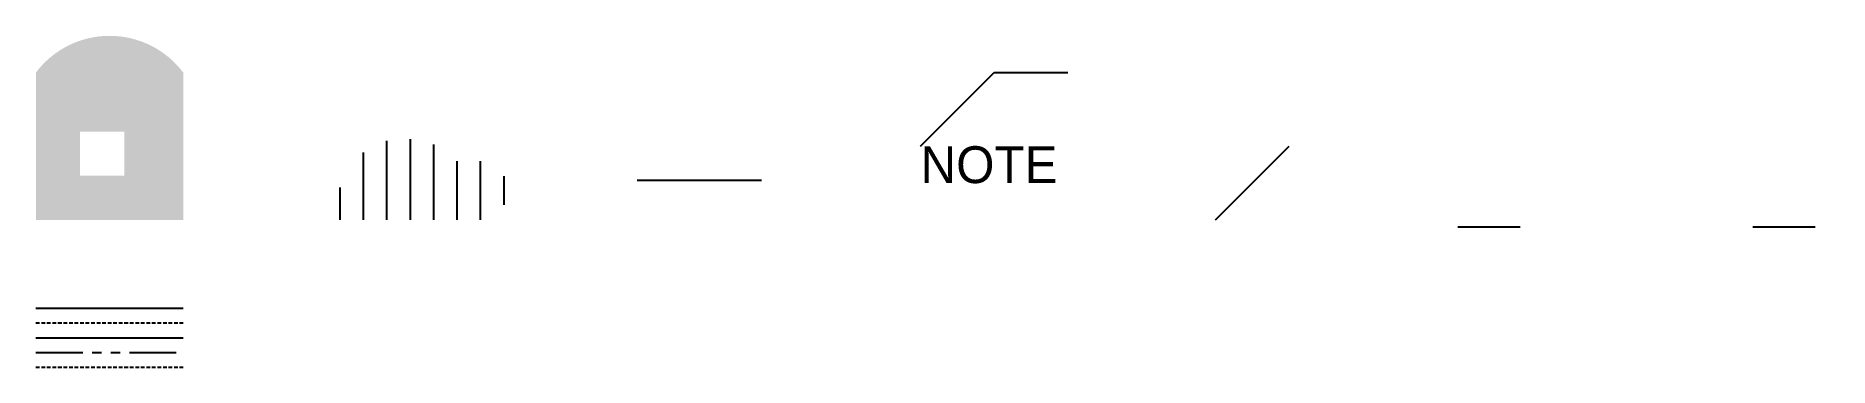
# Model space of a CAD drawing. Header units: metres. Extents: x 0 to 122, y 0 to 22.
import ezdxf

# ---------------------------------------------------------------- set-up
doc = ezdxf.new("R2010")
doc.units = ezdxf.units.M
doc.linetypes.add('HIDDEN', pattern=[0.375, 0.25, -0.125])
doc.linetypes.add('PHANTOM', pattern=[6.35, 3.175, -0.635, 0.635, -0.635, 0.635, -0.635])
for name, color, linetype in [('HID', 1, 'HIDDEN'), ('NOTES', 6, 'Continuous'), ('VISIBLE', 7, 'Continuous')]:
    doc.layers.add(name, color=color, linetype=linetype)
doc.styles.add('OpenSansCondensed-Light', font='OpenSansCondensed-Light.ttf')
doc.dimstyles.new('EZDXF', dxfattribs={"dimtxt": 0.25, "dimasz": 0.175, "dimexe": 0.375, "dimexo": 0.125, "dimgap": 0.1, "dimtad": 1, "dimlfac": 100, "dimzin": 12, "dimdsep": 46, "dimtxsty": 'OpenSansCondensed-Light', "dimblk": 'ARCHTICK', "dimcen": 2.5, "dimazin": 3, "dimtfac": 0.5, "dimtmove": 2, "dimatfit": 3})

# ---------------------------------------------------------------- blocks, each defined once
blk = doc.blocks.new('_ARCHTICK')
at = {"color": 0, "linetype": 'BYBLOCK', "const_width": 0.15}
blk.add_lwpolyline([(-0.5, -0.5), (0.5, 0.5)], dxfattribs=at)

msp = doc.modelspace()

# ---------------------------------------------------------------- hatches: boundary and pattern name
at = {"layer": 'VISIBLE'}
h = msp.add_hatch(color=2, dxfattribs=at)
h.paths.add_polyline_path([(0, 10), (10, 10), (10, 20, 0.5), (0, 20)])
h.paths.add_polyline_path([(3, 13), (6, 13), (6, 16), (3, 16)], flags=0)
h = msp.add_hatch(dxfattribs=at)
h.set_pattern_fill('ANSI31', scale=0.5, angle=45)
edge = h.paths.add_edge_path()
edge.add_line((20, 10), (30, 10))
edge.add_arc((30, 12), 2, 270, 90)
edge.add_ellipse((25, 14), major_axis=(3, 0), ratio=0.5, start_angle=0, end_angle=180)
edge.add_spline(control_points=[(22, 14), (21, 12), (20, 12)], knot_values=[0, 0, 0, 1, 1, 1], degree=2, periodic=0)
edge.add_line((20, 12), (20, 10))
h = msp.add_hatch(dxfattribs=at)
h.set_pattern_fill('LINE')
edge = h.paths.add_edge_path()
edge.add_line((40, 10), (50, 10))
edge.add_arc((45, 10), 5, 0, 180, ccw=False)
h = msp.add_hatch(dxfattribs=at)
h.set_pattern_fill('LINE')
edge = h.paths.add_edge_path()
edge.add_ellipse((100, 10), major_axis=(4, 2), ratio=0.4, start_angle=30, end_angle=250)
h = msp.add_hatch(dxfattribs=at)
h.set_pattern_fill('LINE')
edge = h.paths.add_edge_path()
edge.add_ellipse((120, 10), major_axis=(4, 2), ratio=0.4, start_angle=30, end_angle=250, ccw=False)

# ---------------------------------------------------------------- linework, layer by layer
msp.add_line((0, 4), (10, 4))
at = {"layer": 'HID'}
for p, q in [((0, 3), (10, 3)), ((0, 0), (10, 0))]:
    msp.add_line(p, q, dxfattribs=at)
at = {"layer": 'HID', "linetype": 'ByBlock'}
msp.add_line((0, 2), (10, 2), dxfattribs=at)
at = {"layer": 'VISIBLE', "linetype": 'PHANTOM'}
msp.add_line((0, 1), (10, 1), dxfattribs=at)

# ---------------------------------------------------------------- texts
at = {"layer": 'NOTES', "insert": (60, 15), "char_height": 2.5, "attachment_point": 1}
msp.add_mtext('NOTE', dxfattribs=at)

# ---------------------------------------------------------------- leaders
at = {"layer": 'NOTES'}
msp.add_leader([(60, 15), (65, 20), (70, 20)], dimstyle='EZDXF', dxfattribs=at)
at = {"layer": 'NOTES', "has_arrowhead": 0}
msp.add_leader([(80, 10), (85, 15)], dimstyle='EZDXF', dxfattribs=at)

doc.saveas('drawing.dxf')
